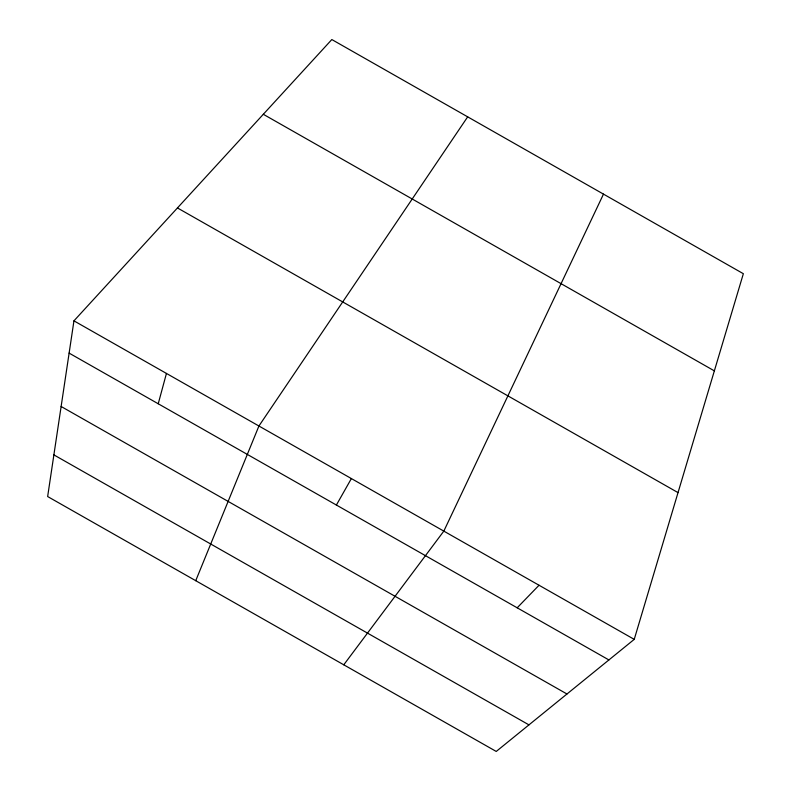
<?xml version="1.0" encoding="UTF-8"?>
<svg xmlns="http://www.w3.org/2000/svg" width="791" height="791" viewBox="0 0 791 791"><rect width="100%" height="100%" fill="white"/><g stroke="black" fill="none" stroke-linecap="round" stroke-linejoin="round"><path stroke-width="1.19" d="M73.949 320.849L47.648 496.54L496.234 751.45L634.234 639.365L743.352 273.706L331.825 39.55L73.949 320.849L634.234 639.365M158.23 403.766L166.446 373.431M195.733 580.693L258.924 426.003L467.679 116.85M603.484 194.121L443.82 531.117L343.769 664.806M336.393 505.034L351.382 478.565M517.185 607.804L539.037 585.241M263.314 114.29L714.362 370.87M177.451 207.944L678.025 492.615M69.114 353.112L608.902 659.941M61.125 406.485L566.969 693.994M53.887 454.884L528.952 724.872"/></g></svg>
